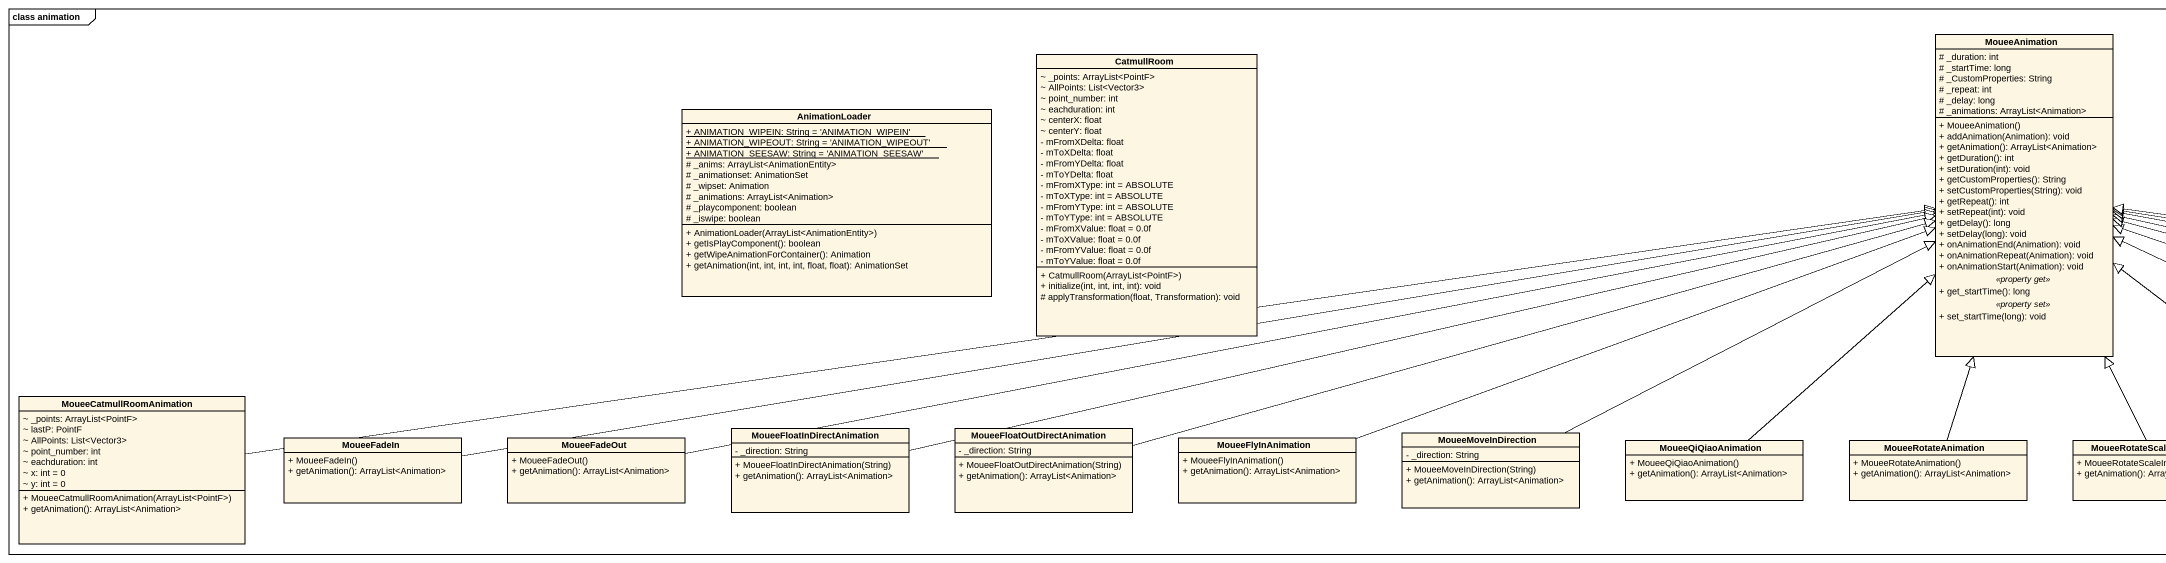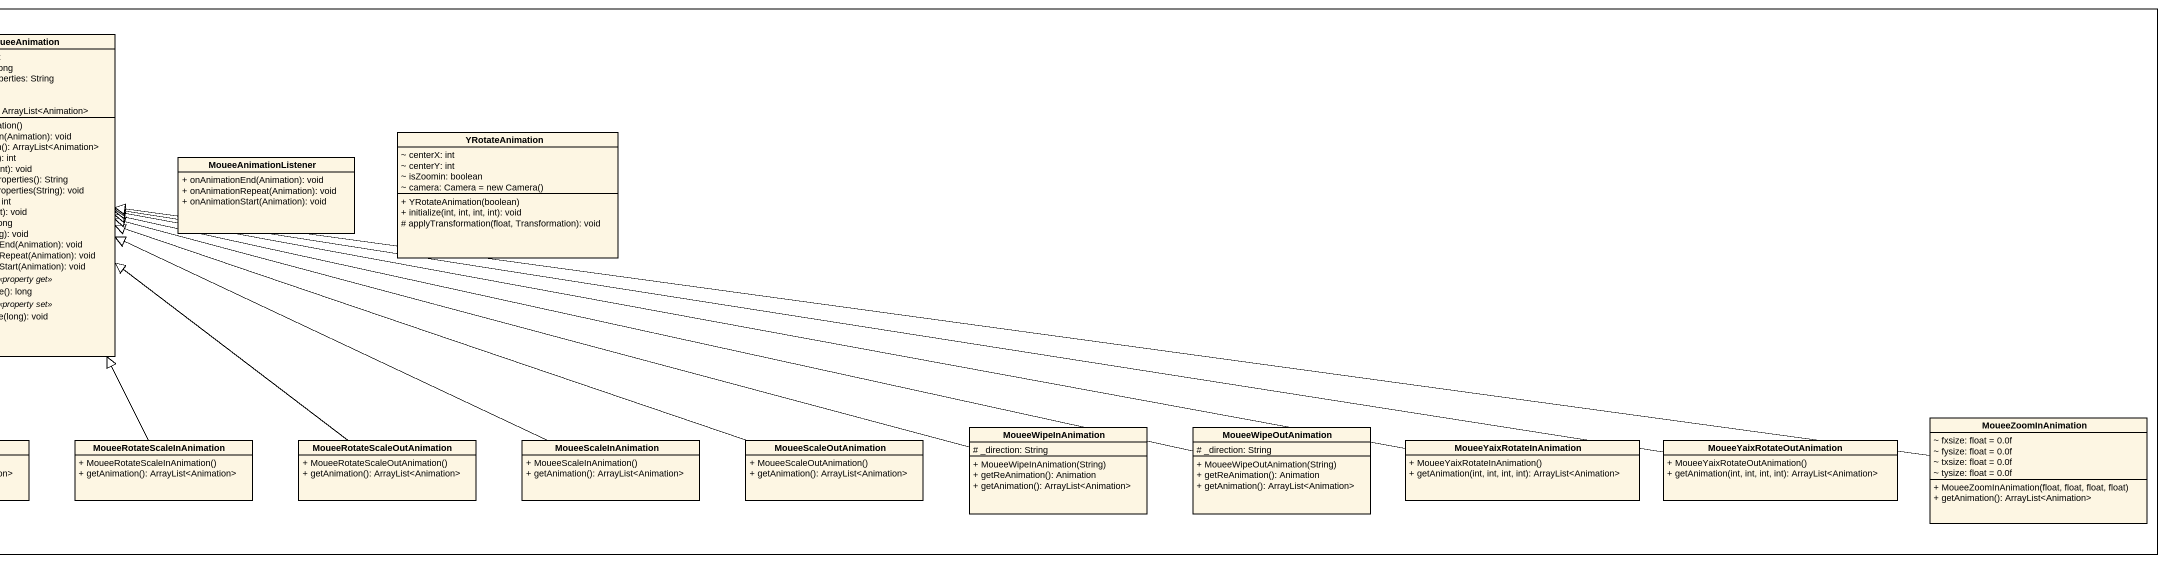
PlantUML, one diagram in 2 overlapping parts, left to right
@startuml
mainframe class animation
hide circle
hide empty members
skinparam classAttributeIconSize 0
class CatmullRoom {
  ~ _points: ArrayList<PointF>
  ~ AllPoints: List<Vector3>
  ~ point_number: int
  ~ eachduration: int
  ~ centerX: float
  ~ centerY: float
  - mFromXDelta: float
  - mToXDelta: float
  - mFromYDelta: float
  - mToYDelta: float
  - mFromXType: int = ABSOLUTE
  - mToXType: int = ABSOLUTE
  - mFromYType: int = ABSOLUTE
  - mToYType: int = ABSOLUTE
  - mFromXValue: float = 0.0f
  - mToXValue: float = 0.0f
  - mFromYValue: float = 0.0f
  - mToYValue: float = 0.0f
  + CatmullRoom(ArrayList<PointF>)
  + initialize(int, int, int, int): void
  # applyTransformation(float, Transformation): void
}
class MoueeAnimation {
  # _duration: int
  # _startTime: long
  # _CustomProperties: String
  # _repeat: int
  # _delay: long
  # _animations: ArrayList<Animation>
  --
  + MoueeAnimation()
  + addAnimation(Animation): void
  + getAnimation(): ArrayList<Animation>
  + getDuration(): int
  + setDuration(int): void
  + getCustomProperties(): String
  + setCustomProperties(String): void
  + getRepeat(): int
  + setRepeat(int): void
  + getDelay(): long
  + setDelay(long): void
  + onAnimationEnd(Animation): void
  + onAnimationRepeat(Animation): void
  + onAnimationStart(Animation): void
  .. <<property get>> ..
  + get_startTime(): long
  .. <<property set>> ..
  + set_startTime(long): void
}
class AnimationLoader {
  {static} + ANIMATION_WIPEIN: String = 'ANIMATION_WIPEIN'
  {static} + ANIMATION_WIPEOUT: String = 'ANIMATION_WIPEOUT'
  {static} + ANIMATION_SEESAW: String = 'ANIMATION_SEESAW'
  # _anims: ArrayList<AnimationEntity>
  # _animationset: AnimationSet
  # _wipset: Animation
  # _animations: ArrayList<Animation>
  # _playcomponent: boolean
  # _iswipe: boolean
  + AnimationLoader(ArrayList<AnimationEntity>)
  + getIsPlayComponent(): boolean
  + getWipeAnimationForContainer(): Animation
  + getAnimation(int, int, int, int, float, float): AnimationSet
}
class YRotateAnimation {
  ~ centerX: int
  ~ centerY: int
  ~ isZoomin: boolean
  {field} ~ camera: Camera = new Camera()
  + YRotateAnimation(boolean)
  + initialize(int, int, int, int): void
  # applyTransformation(float, Transformation): void
}
class MoueeAnimationListener {
  + onAnimationEnd(Animation): void
  + onAnimationRepeat(Animation): void
  + onAnimationStart(Animation): void
}
class MoueeCatmullRoomAnimation {
  ~ _points: ArrayList<PointF>
  ~ lastP: PointF
  ~ AllPoints: List<Vector3>
  ~ point_number: int
  ~ eachduration: int
  ~ x: int = 0
  ~ y: int = 0
  + MoueeCatmullRoomAnimation(ArrayList<PointF>)
  + getAnimation(): ArrayList<Animation>
}
class MoueeFadeIn {
  + MoueeFadeIn()
  + getAnimation(): ArrayList<Animation>
}
class MoueeFadeOut {
  + MoueeFadeOut()
  + getAnimation(): ArrayList<Animation>
}
class MoueeFloatInDirectAnimation {
  - _direction: String
  + MoueeFloatInDirectAnimation(String)
  + getAnimation(): ArrayList<Animation>
}
class MoueeFloatOutDirectAnimation {
  - _direction: String
  + MoueeFloatOutDirectAnimation(String)
  + getAnimation(): ArrayList<Animation>
}
class MoueeFlyInAnimation {
  + MoueeFlyInAnimation()
  + getAnimation(): ArrayList<Animation>
}
class MoueeMoveInDirection {
  - _direction: String
  + MoueeMoveInDirection(String)
  + getAnimation(): ArrayList<Animation>
}
class MoueeQiQiaoAnimation {
  + MoueeQiQiaoAnimation()
  + getAnimation(): ArrayList<Animation>
}
class MoueeRotateAnimation {
  + MoueeRotateAnimation()
  + getAnimation(): ArrayList<Animation>
}
class MoueeRotateScaleInAnimation {
  + MoueeRotateScaleInAnimation()
  + getAnimation(): ArrayList<Animation>
}
class MoueeRotateScaleOutAnimation {
  + MoueeRotateScaleOutAnimation()
  + getAnimation(): ArrayList<Animation>
}
class MoueeScaleInAnimation {
  + MoueeScaleInAnimation()
  + getAnimation(): ArrayList<Animation>
}
class MoueeScaleOutAnimation {
  + MoueeScaleOutAnimation()
  + getAnimation(): ArrayList<Animation>
}
class MoueeWipeInAnimation {
  # _direction: String
  + MoueeWipeInAnimation(String)
  + getReAnimation(): Animation
  + getAnimation(): ArrayList<Animation>
}
class MoueeWipeOutAnimation {
  # _direction: String
  + MoueeWipeOutAnimation(String)
  + getReAnimation(): Animation
  + getAnimation(): ArrayList<Animation>
}
class MoueeYaixRotateInAnimation {
  + MoueeYaixRotateInAnimation()
  + getAnimation(int, int, int, int): ArrayList<Animation>
}
class MoueeYaixRotateOutAnimation {
  + MoueeYaixRotateOutAnimation()
  + getAnimation(int, int, int, int): ArrayList<Animation>
}
class MoueeZoomInAnimation {
  ~ fxsize: float = 0.0f
  ~ fysize: float = 0.0f
  ~ txsize: float = 0.0f
  ~ tysize: float = 0.0f
  + MoueeZoomInAnimation(float, float, float, float)
  + getAnimation(): ArrayList<Animation>
}
MoueeCatmullRoomAnimation -right-|> MoueeAnimation
MoueeFadeIn -right-|> MoueeAnimation
MoueeFadeOut -right-|> MoueeAnimation
MoueeFloatInDirectAnimation -right-|> MoueeAnimation
MoueeFloatOutDirectAnimation -right-|> MoueeAnimation
MoueeFlyInAnimation -right-|> MoueeAnimation
MoueeMoveInDirection -right-|> MoueeAnimation
MoueeQiQiaoAnimation -up-|> MoueeAnimation
MoueeRotateAnimation -up-|> MoueeAnimation
MoueeRotateScaleInAnimation -up-|> MoueeAnimation
MoueeRotateScaleOutAnimation -up-|> MoueeAnimation
MoueeScaleInAnimation -left-|> MoueeAnimation
MoueeScaleOutAnimation -left-|> MoueeAnimation
MoueeWipeInAnimation -left-|> MoueeAnimation
MoueeWipeOutAnimation -left-|> MoueeAnimation
MoueeYaixRotateInAnimation -left-|> MoueeAnimation
MoueeYaixRotateOutAnimation -left-|> MoueeAnimation
MoueeZoomInAnimation -left-|> MoueeAnimation
@enduml
